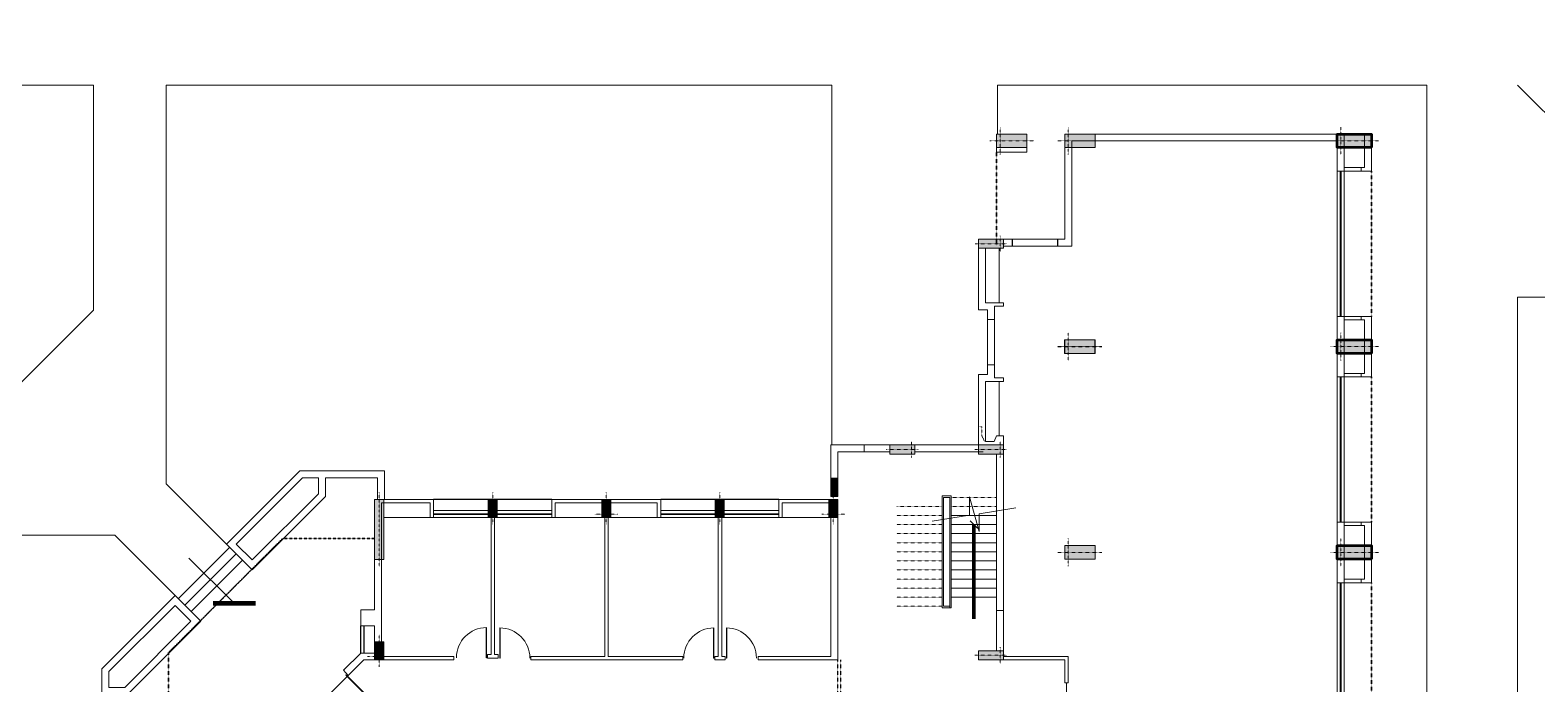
# Model space of a CAD drawing. Header units: inches. Extents: x 5542223 to 12533222, y 497239 to 5189502.
# Drawn here: x 7055711 to 7105477, y 2030305 to 2051906 of the extents above; entities that cross this region are included whole.
import ezdxf

# ---------------------------------------------------------------- set-up
doc = ezdxf.new("R2010")
doc.units = ezdxf.units.IN
doc.header["$MEASUREMENT"] = 0
for name, pattern in [('CENTER2', [1.125, 0.75, -0.125, 0.125, -0.125]), ('DASHED2', [0.375, 0.25, -0.125]), ('HIDDEN', [0.375, 0.25, -0.125]), ('HIDDEN2', [0.1875, 0.125, -0.0625])]:
    doc.linetypes.add(name, pattern=pattern)
doc.layers.get('0').update_dxf_attribs({"color": 1})
for name, color, linetype, lineweight in [('DOOR', 7, 'Continuous', 9), ('ELE', 7, 'Continuous', 13), ('Parapet', 253, 'Continuous', 9), ('S_COL', 7, 'Continuous', 9), ('S_COLFILL', 7, 'Continuous', 0), ('S_elev5', 253, 'Continuous', 25), ('S_Glass', 7, 'Continuous', 13), ('S_GRID', 7, 'CENTER2', 9), ('S_Projection', 8, 'HIDDEN2', 35), ('S_Railling', 7, 'Continuous', 13), ('s_stair', 253, 'Continuous', 15), ('S_WALL', 7, 'Continuous', 15), ('S_WinCill', 7, 'Continuous', 13), ('SchLandscape', 7, 'Continuous', 13), ('SchSteps', 9, 'Continuous', 18)]:
    doc.layers.add(name, color=color, linetype=linetype, lineweight=lineweight)
doc.layers.add('SiteGrid2', color=4, linetype='Continuous')
doc.styles.add('shweta', font='arial.ttf')
doc.dimstyles.new('nitin', dxfattribs={"dimscale": 0, "dimtxt": 500, "dimasz": 250, "dimexe": 100, "dimexo": 50, "dimgap": 1, "dimtad": 1, "dimdec": 1, "dimzin": 0, "dimdsep": 46, "dimtxsty": 'shweta', "dimblk": 'ARCHTICK', "dimcen": 250, "dimdle": 100, "dimclrd": 256, "dimclre": 256, "dimclrt": 256, "dimadec": 1, "dimazin": 0, "dimtfac": 1, "dimtdec": 1, "dimtmove": 2, "dimatfit": 3, "dimldrblk": 'ARCHTICK', "dimfxl": 1, "dimlwd": -1, "dimlwe": -1, "dimarcsym": 0})

# ---------------------------------------------------------------- blocks, each defined once
blk = doc.blocks.new('COL450X1000')
at = {"layer": 'S_COL', "ltscale": 15}
blk.add_hatch(color=256, dxfattribs=at).paths.add_polyline_path([(225, 885), (-225, 885), (-225, -115), (225, -115)])
blk.add_lwpolyline([(225, 885), (-225, 885), (-225, -115), (225, -115)], close=True, dxfattribs=at)
at = {"layer": 'S_GRID', "color": 6, "ltscale": 0.1}
for p, q in [((0, 1115), (0, -345)), ((-455, 0), (455, 0))]:
    blk.add_line(p, q, dxfattribs=at)
blk = doc.blocks.new('col 900')
at = {"layer": 'S_COL', "ltscale": 15}
blk.add_hatch(color=256, dxfattribs=at).paths.add_polyline_path([(-150, -715), (150, -715), (150, 115), (-150, 115)])
at = {"layer": 'S_COL', "color": 6, "linetype": 'CENTER2', "ltscale": 0.1}
for p, q in [((-265, 0), (265, 0)), ((0, 225), (0, -830))]:
    blk.add_line(p, q, dxfattribs=at)
at = {"layer": 'S_COL', "ltscale": 15}
blk.add_lwpolyline([(-150, -715), (150, -715), (150, 115), (-150, 115)], close=True, dxfattribs=at)
blk = doc.blocks.new('col450x2100')
at = {"layer": 'S_COL', "ltscale": 15}
blk.add_hatch(color=256, dxfattribs=at).paths.add_polyline_path([(992.5, 150), (992.5, -150), (-992.5, -150), (-992.5, 150)])
blk.add_lwpolyline([(992.5, 150), (992.5, -150), (-992.5, -150), (-992.5, 150)], close=True, dxfattribs=at)
at = {"layer": 'S_GRID', "ltscale": 0.1}
blk.add_line((1222.5, 0), (-1222.5, 0), dxfattribs=at)
blk = doc.blocks.new('COL 300x715')
at = {"layer": 'S_COL', "ltscale": 15}
blk.add_hatch(color=256, dxfattribs=at).paths.add_polyline_path([(485, 150), (-115, 150), (-115, -150), (485, -150)])
at = {"layer": 'S_COL', "color": 6, "linetype": 'CENTER2', "lineweight": 9, "ltscale": 0.1}
for p, q in [((-345, 0), (715, 0)), ((0, 380), (0, -380))]:
    blk.add_line(p, q, dxfattribs=at)
at = {"layer": 'S_COL', "ltscale": 15}
blk.add_lwpolyline([(485, 150), (-115, 150), (-115, -150), (485, -150)], close=True, dxfattribs=at)
blk = doc.blocks.new('Col1130x450')
at = {"layer": 'S_COL', "ltscale": 15}
blk.add_hatch(color=256, dxfattribs=at).paths.add_polyline_path([(-1015, 225), (115, 225), (115, -225), (-1015, -225)])
at = {"layer": 'S_COL', "color": 0, "lineweight": 50, "ltscale": 15}
blk.add_lwpolyline([(-1015, 225), (115, 225), (115, -225), (-1015, -225)], close=True, dxfattribs=at)
at = {"layer": 'S_GRID', "color": 6, "ltscale": 0.1}
for p, q in [((345, 0), (-1245, 0)), ((0, 455), (0, -455))]:
    blk.add_line(p, q, dxfattribs=at)
blk = doc.blocks.new('Door')
for p, q in [((0, 0.458), (0, 0.444)), ((0, 0.458), (0.917, 0.458)), ((0, 0.444), (0.917, 0.444))]:
    blk.add_line(p, q)
blk.add_arc((0, 0.458), 0.917, 270, 360)
blk = doc.blocks.new('SchSteps2')
at = {"layer": 'SchSteps', "ltscale": 0.1}
for p, q in [((2421, 4118), (0, 1697)), ((5219, 4118), (2421, 4118)), ((5219, 3174), (5219, 4118)), ((2516, 3888), (326, 1697)), ((3037, 3888), (2516, 3888)), ((3037, 3362), (3037, 3888)), ((4989, 3888), (3267, 3888)), ((3267, 3267), (3267, 3888)), ((4989, 3174), (4989, 3888)), ((849, 1174), (3037, 3362)), ((849, 849), (3267, 3267)), ((106, 1591), (-1591, -106)), ((0, 1697), (849, 849)), ((326, 1697), (849, 1174)), ((319, 1379), (-1378, -318)), ((531, 1167), (-1166, -530)), ((-4117, -2420), (-1697, 0)), ((-1697, 0), (-848, -848)), ((-3887, -2515), (-1697, -325)), ((-1697, -325), (-1173, -848)), ((-1173, -848), (-3361, -3036)), ((-848, -848), (-3266, -3266)), ((-4117, -5218), (-4117, -2420)), ((-3887, -3036), (-3887, -2515)), ((-3361, -3036), (-3887, -3036)), ((-3887, -4988), (-3887, -3266)), ((-3266, -3266), (-3887, -3266)), ((-3169, -5218), (-4117, -5218)), ((-3169, -4988), (-3887, -4988))]:
    blk.add_line(p, q, dxfattribs=at)
blk.add_leader([(259, -258), (-1239, 1239)], dimstyle='nitin', override={"dimscale": 1, "dimasz": 1000, "dimtad": 0}, dxfattribs=at)
blk = doc.blocks.new('ACA_SCT')
at = {"layer": 'S_COLFILL', "ltscale": 15}
blk.add_hatch(color=256, dxfattribs=at).paths.add_polyline_path([(7557, 31050), (7557, 31650), (7787, 31650), (7787, 31050)])
at = {"layer": 'DOOR', "ltscale": 15}
for p, q in [((5, 24888), (5, 23388)), ((23729, 25138), (25143, 23724))]:
    blk.add_line(p, q, dxfattribs=at)
at = {"layer": 'ELE', "ltscale": 15}
for p, q in [((9392, 30350), (7787, 30350)), ((13522, 30350), (15057, 30350)), ((16892, 30350), (15357, 30350)), ((21022, 30350), (22557, 30350))]:
    blk.add_line(p, q, dxfattribs=at)
at = {"layer": 'Parapet', "ltscale": 15}
for p, q in [((6687, 32750), (7787, 32750)), ((6687, 32520), (7557, 32520)), ((7557, 31650), (7557, 32520)), ((7787, 31650), (7787, 32750))]:
    blk.add_line(p, q, dxfattribs=at)
at = {"layer": 'S_COL', "ltscale": 15}
blk.add_line((-8938, 43025), (-10068, 43025), dxfattribs=at)
blk.add_lwpolyline([(7557, 31050), (7557, 31650), (7787, 31650), (7787, 31050)], close=True, dxfattribs=at)
at = {"layer": 'S_elev5', "ltscale": 15}
for p, q in [((286, 39320), (286, 39550)), ((286, 39320), (286, 39550)), ((1786, 39320), (1786, 39550)), ((9507, 30950), (13407, 30950)), ((17007, 30950), (20907, 30950)), ((23197, 25880), (23197, 26775)), ((23312, 25880), (23312, 26775))]:
    blk.add_line(p, q, dxfattribs=at)
at = {"layer": 'S_elev5', "linetype": 'HIDDEN', "ltscale": 0.5}
for p, q in [((7457, 24000), (7457, 25650)), ((7557, 24000), (7557, 25650))]:
    blk.add_line(p, q, dxfattribs=at)
at = {"layer": 'S_Glass'}
for p, q in [((-9073, 37000), (-9073, 41800)), ((-9033, 37000), (-9033, 41800)), ((-9073, 30200), (-9073, 35000)), ((-9033, 30200), (-9033, 35000)), ((-9073, 28200), (-9073, 25628)), ((-9033, 28200), (-9033, 25628)), ((-9073, 25628), (-9073, 23400)), ((-9033, 25628), (-9033, 23400))]:
    blk.add_line(p, q, dxfattribs=at)
at = {"layer": 'S_Glass', "ltscale": 15}
for p, q in [((11307, 30475), (9507, 30475)), ((11307, 30455), (9507, 30455)), ((11607, 30475), (13407, 30475)), ((11607, 30455), (13407, 30455)), ((18807, 30475), (17007, 30475)), ((18807, 30455), (17007, 30455)), ((19107, 30475), (20907, 30475)), ((19107, 30455), (20907, 30455))]:
    blk.add_line(p, q, dxfattribs=at)
at = {"layer": 'S_Projection'}
for p, q in [((2312, 42425), (2312, 39350)), ((-10068, 37000), (-10068, 41800)), ((-10068, 30200), (-10068, 35000)), ((22857, 29665), (25886, 29665)), ((25886, 29665), (29665, 25886)), ((-10068, 23400), (-10068, 28200)), ((29665, 22857), (29665, 25886))]:
    blk.add_line(p, q, dxfattribs=at)
at = {"layer": 'S_Railling', "ltscale": 15}
for p, q in [((2082, 27285), (2082, 32450)), ((2312, 27285), (2312, 32450)), ((4112, 31070), (3812, 31070)), ((3812, 31070), (3812, 30331)), ((4062, 31020), (3862, 31020)), ((3862, 31020), (3862, 30323)), ((4062, 27420), (4062, 31020)), ((4112, 27370), (4112, 31070)), ((3812, 30331), (3812, 27370)), ((3862, 30323), (3862, 27370)), ((3862, 27420), (4062, 27420)), ((2312, 27285), (2082, 27285)), ((3812, 27370), (3862, 27370)), ((4112, 27370), (3862, 27370))]:
    blk.add_line(p, q, dxfattribs=at)
blk.add_lwpolyline([(4439, 30230), (3205, 30429), (3205, 31034), (2884, 29888), (2884, 30480), (1673, 30675)], dxfattribs=at)
at = {"layer": 's_stair', "linetype": 'DASHED2', "ltscale": 0.4}
for p, q in [((2312, 31020), (3812, 31020)), ((2312, 30720), (3812, 30720)), ((5612, 30720), (4112, 30720)), ((4112, 30420), (5612, 30420)), ((4112, 30120), (5612, 30120)), ((4112, 29820), (5612, 29820)), ((4112, 29520), (5612, 29520)), ((4112, 29220), (5612, 29220)), ((4112, 28920), (5612, 28920)), ((4112, 28620), (5612, 28620)), ((4112, 28320), (5612, 28320)), ((4112, 28020), (5612, 28020)), ((4112, 27720), (5612, 27720)), ((4112, 27420), (5612, 27420))]:
    blk.add_line(p, q, dxfattribs=at)
at = {"layer": 's_stair', "ltscale": 15}
for p, q in [((2312, 30420), (3812, 30420)), ((2312, 30120), (3812, 30120)), ((2312, 29820), (3812, 29820)), ((2312, 29520), (3812, 29520)), ((2312, 29220), (3812, 29220)), ((2312, 28920), (3812, 28920)), ((2312, 28620), (3812, 28620)), ((2312, 28320), (3812, 28320)), ((2312, 28020), (3812, 28020)), ((2312, 27720), (3812, 27720))]:
    blk.add_line(p, q, dxfattribs=at)
at = {"layer": 'S_WALL'}
for p, q in [((-10068, 43025), (-10068, 41800)), ((-9838, 43025), (-9838, 41915)), ((-9168, 41800), (-9168, 43025)), ((-9168, 43025), (62, 43025)), ((62, 39550), (62, 43025)), ((62, 39550), (62, 43025)), ((-8938, 42795), (-168, 42795)), ((-168, 39320), (-168, 42795)), ((1312, 42425), (1312, 42575)), ((2312, 42425), (1312, 42425)), ((2312, 42575), (2312, 42425)), ((-9838, 41915), (-9723, 41915)), ((-9723, 41800), (-10068, 41800)), ((-8938, 41800), (-9168, 41800)), ((286, 39320), (-168, 39320)), ((286, 39550), (62, 39550)), ((286, 39550), (62, 39550)), ((286, 39320), (62, 39320)), ((286, 39550), (286, 39320)), ((286, 39550), (286, 39320)), ((286, 39550), (286, 39320)), ((286, 39550), (286, 39320)), ((2912, 39550), (1786, 39550)), ((1786, 39550), (1786, 39320)), ((2080, 39320), (1786, 39320)), ((-10068, 35000), (-10068, 37000)), ((-9723, 37000), (-10068, 37000)), ((-9838, 36885), (-9723, 36885)), ((-9838, 35115), (-9838, 36885)), ((-8938, 37000), (-9168, 37000)), ((-9168, 37000), (-9168, 35000)), ((-9723, 35000), (-10068, 35000)), ((-9838, 35115), (-9723, 35115)), ((-8938, 35000), (-9168, 35000)), ((-10068, 28200), (-10068, 30200)), ((-9723, 30200), (-10068, 30200)), ((-9838, 30085), (-9723, 30085)), ((-9838, 28315), (-9838, 30085)), ((-8938, 30200), (-9168, 30200)), ((-9168, 30200), (-9168, 28200)), ((-9723, 28200), (-10068, 28200)), ((-9838, 28315), (-9723, 28315)), ((-8938, 28200), (-9168, 28200)), ((-53, 25765), (-53, 24888)), ((62, 25650), (62, 24888)), ((-53, 24888), (62, 24888))]:
    blk.add_line(p, q, dxfattribs=at)
at = {"layer": 'S_WALL', "ltscale": 0.5}
for p, q in [((-8938, 41800), (-8938, 43025)), ((-8938, 37000), (-8938, 35000)), ((-8938, 30200), (-8938, 28200))]:
    blk.add_line(p, q, dxfattribs=at)
at = {"layer": 'S_WALL', "ltscale": 15}
for p, q in [((-9723, 41915), (-9723, 41800)), ((2912, 39250), (2912, 39550)), ((2912, 39250), (2082, 39250)), ((2682, 39250), (2682, 37450)), ((2912, 38950), (2912, 39250)), ((2912, 38950), (2912, 37220)), ((2082, 37450), (2612, 37450)), ((2082, 37450), (2082, 37335)), ((2082, 37335), (2382, 37335)), ((2382, 37335), (2382, 36900)), ((2682, 37450), (2612, 37450)), ((-9723, 36885), (-9723, 37000)), ((2612, 36900), (2382, 36900)), ((2612, 37220), (2612, 36900)), ((2912, 37220), (2612, 37220)), ((2612, 35400), (2382, 35400)), ((2382, 35400), (2382, 34965)), ((2612, 35400), (2612, 35080)), ((-9723, 35115), (-9723, 35000)), ((2082, 34965), (2382, 34965)), ((2082, 34850), (2082, 34965)), ((2082, 34850), (2612, 34850)), ((2612, 34850), (2382, 34850)), ((2912, 35080), (2612, 35080)), ((2682, 34850), (2612, 34850)), ((2682, 32865), (2682, 34850)), ((2912, 32750), (2912, 35080)), ((2082, 33050), (2312, 33050)), ((2082, 33050), (2082, 32750)), ((2312, 33050), (2397, 32865)), ((2397, 32865), (2682, 32865)), ((2082, 25950), (2082, 32450)), ((2312, 25950), (2312, 32450)), ((2762, 32750), (5012, 32750)), ((2762, 32520), (5012, 32520)), ((6687, 32750), (5842, 32750)), ((6687, 32520), (5842, 32520)), ((6687, 32520), (6687, 32750)), ((7557, 31165), (7787, 31165)), ((7557, 30950), (9507, 30950)), ((9507, 30350), (9507, 30950)), ((17007, 30950), (13407, 30950)), ((13407, 30350), (13407, 30950)), ((17007, 30350), (17007, 30950)), ((22857, 30950), (20907, 30950)), ((20907, 30350), (20907, 30950)), ((22857, 30950), (22857, 27305)), ((7787, 30835), (9392, 30835)), ((9392, 30350), (9392, 30835)), ((11393, 30750), (11393, 25765)), ((11508, 30750), (11508, 25765)), ((13522, 30350), (13522, 30835)), ((15057, 30835), (13522, 30835)), ((15143, 30750), (15143, 25765)), ((15172, 30835), (16892, 30835)), ((15258, 30750), (15258, 25765)), ((16892, 30350), (16892, 30835)), ((18893, 30808), (18893, 25823)), ((19008, 30808), (19008, 25823)), ((21022, 30350), (21022, 30835)), ((22627, 30835), (21022, 30835)), ((22627, 30835), (22627, 25765)), ((-9723, 30085), (-9723, 30200)), ((7557, 30350), (7557, 25650)), ((7787, 30350), (7787, 25765)), ((9507, 30350), (9392, 30350)), ((13407, 30350), (13522, 30350)), ((17007, 30350), (16892, 30350)), ((20907, 30350), (21022, 30350)), ((-9723, 28315), (-9723, 28200)), ((22857, 27305), (23312, 27305)), ((23312, 27305), (23312, 26775)), ((22857, 26775), (22857, 25880)), ((23312, 26775), (22857, 26775)), ((2082, 25765), (-53, 25765)), ((2082, 25650), (62, 25650)), ((7557, 25650), (10192, 25650)), ((7787, 25765), (10192, 25765)), ((10192, 25765), (10192, 25650)), ((11393, 25765), (11278, 25765)), ((11278, 25765), (11278, 25650)), ((11278, 25650), (11623, 25650)), ((11508, 25765), (11623, 25765)), ((11623, 25765), (11623, 25650)), ((12675, 25765), (12675, 25650)), ((12675, 25765), (15143, 25765)), ((12675, 25650), (17692, 25650)), ((15258, 25765), (17692, 25765)), ((17692, 25765), (17692, 25650)), ((18893, 25823), (18778, 25823)), ((18778, 25823), (18778, 25708)), ((18778, 25708), (19123, 25708)), ((19008, 25823), (19123, 25823)), ((19123, 25823), (19123, 25708)), ((20237, 25765), (20237, 25650)), ((20237, 25765), (22627, 25765)), ((20237, 25650), (23214, 25650)), ((22862, 25875), (23317, 25875)), ((23728, 25137), (23214, 25650)), ((23887, 25306), (23317, 25875)), ((23887, 25306), (23728, 25137))]:
    blk.add_line(p, q, dxfattribs=at)
at = {"layer": 'S_WALL', "linetype": 'HIDDEN2', "lineweight": 18, "ltscale": 0.3}
for p, q in [((2797, 33350), (2797, 33050)), ((2797, 33350), (2912, 33350)), ((2797, 33050), (2712, 32865))]:
    blk.add_line(p, q, dxfattribs=at)
at = {"layer": 'S_WinCill', "ltscale": 15}
for p, q in [((-9723, 41915), (-9168, 41915)), ((-9168, 41800), (-9723, 41800)), ((286, 39550), (1786, 39550)), ((286, 39550), (1786, 39550)), ((1786, 39320), (286, 39320)), ((1786, 39320), (286, 39320)), ((2232, 39250), (2232, 37450)), ((-9168, 37000), (-9723, 37000)), ((-9723, 36885), (-9168, 36885)), ((2382, 35400), (2382, 36900)), ((2612, 35400), (2612, 36900)), ((-9723, 35115), (-9168, 35115)), ((-9168, 35000), (-9723, 35000)), ((2232, 33050), (2232, 34850)), ((11307, 30580), (9507, 30580)), ((11607, 30580), (13407, 30580)), ((18807, 30580), (17007, 30580)), ((19107, 30580), (20907, 30580)), ((-9168, 30200), (-9723, 30200)), ((-9723, 30085), (-9168, 30085)), ((11307, 30350), (9507, 30350)), ((11607, 30350), (13407, 30350)), ((18807, 30350), (17007, 30350)), ((19107, 30350), (20907, 30350)), ((-9723, 28315), (-9168, 28315)), ((-9168, 28200), (-9723, 28200))]:
    blk.add_line(p, q, dxfattribs=at)
at = {"layer": 'S_WinCill'}
for p, q in [((-9168, 41800), (-9168, 37000)), ((-8938, 37000), (-8938, 41800)), ((-9168, 35000), (-9168, 30200)), ((-8938, 30200), (-8938, 35000)), ((-9168, 28200), (-9168, 25628)), ((-8938, 28200), (-8938, 25628)), ((-9168, 25628), (-9168, 23400)), ((-8938, 25628), (-8938, 23400))]:
    blk.add_line(p, q, dxfattribs=at)
at = {"layer": 'DOOR', "ltscale": 15}
for p, xscale, yscale, zscale, rotation in [((10743, 25711), -1083.151694658445, 1083.15169465798, 1083.151694657914, 270.0000000014533), ((12147, 25711), 1083.151694658445, 1083.15169465798, 1083.151694657914, 89.99999999854671), ((18226, 25711), -1083.151694658445, 1083.15169465798, 1083.151694657914, 270.0000000014533), ((19656, 25722), 1083.151694658445, 1083.15169465798, 1083.151694657914, 89.99999999854671), ((24137, 24811), -1047.600000000688, 1047.600000000093, 1047.6, 45.00000000181886)]:
    blk.add_blockref('Door', p, dxfattribs=dict(at, xscale=xscale, yscale=yscale, zscale=zscale, rotation=rotation))
at = {"layer": 'S_COL', "xscale": -1}
for name, p, rotation in [('Col1130x450', (-9053, 42800), 180), ('COL450X1000', (-53, 42800), 90), ('COL450X1000', (2197, 42800), 90), ('COL450X1000', (-53, 36000), 90), ('COL450X1000', (-48, 35995), 90), ('col450x2100', (22707, 29958), 270), ('COL450X1000', (-53, 29200), 90)]:
    blk.add_blockref(name, p, dxfattribs=dict(at, rotation=rotation))
at = {"layer": 'S_COL', "rotation": 90}
for name, p in [('col 900', (2195, 39400)), ('col 900', (2197, 32600)), ('col 900', (5127, 32600)), ('COL 300x715', (7707, 30465)), ('COL 300x715', (11457, 30465)), ('COL 300x715', (15207, 30465)), ('COL 300x715', (18957, 30465)), ('COL 300x715', (22707, 25765)), ('col 900', (2197, 25800))]:
    blk.add_blockref(name, p, dxfattribs=at)
at = {"layer": 'S_COL', "ltscale": 15, "xscale": -1, "rotation": 180}
for p in [(-9053, 36000), (-9053, 29200)]:
    blk.add_blockref('Col1130x450', p, dxfattribs=at)
at = {"layer": 'S_Railling', "ltscale": 15}
blk.add_leader([(3062, 30120), (3062, 27010)], dimstyle='nitin', override={"dimscale": 1, "dimlwd": 65534}, dxfattribs=at)

msp = doc.modelspace()

# ---------------------------------------------------------------- linework, layer by layer
msp.add_circle((6864263.374, 1819279.277), 1322040.52)
at = {"layer": 'SchLandscape', "ltscale": 0.1}
for points in [[(7052765.901, 2037619.553), (7045337.133, 2037619.553), (7045337.133, 2045048.322), (7050376.011, 2050087.199), (7057804.779, 2050087.199), (7057804.779, 2042658.431), (7052765.901, 2037619.553)], [(7087663.654, 2048474.007), (7087663.654, 2050087.199), (7101837.133, 2050087.199), (7101837.133, 2000587.199), (7100337.133, 2000587.199), (7094837.133, 1995087.199), (7094837.133, 1993587.199), (7046175.732, 1993587.199), (7046175.732, 1995381.061), (7046950.529, 1995380.882)], [(7082188.661, 2038199.017), (7082189.508, 2050087.199), (7060204.779, 2050087.199), (7060204.779, 2036912.855), (7062195.632, 2034922.002)], [(7104837.133, 2043087.199), (7106337.133, 2043087.199), (7108556.803, 2045306.869), (7114710.235, 2039153.438)], [(7104837.133, 2000587.199), (7104837.133, 2043087.199)], [(7046950.513, 2007760.892), (7045337.523, 2007760.892), (7045337.133, 2035219.553), (7058511.477, 2035219.553), (7060502.33, 2033228.7)]]:
    msp.add_lwpolyline(points, dxfattribs=at)
at = {"layer": 'SiteGrid2'}
msp.add_line((7104837.133, 2050087.199), (7161337.133, 1993587.199), dxfattribs=at)

# ---------------------------------------------------------------- block references
at = {"layer": 'S_WALL', "xscale": -1}
msp.add_blockref('ACA_SCT', (7089945.52, 2005448.482), dxfattribs=at)
at = {"layer": 'SchSteps', "ltscale": 0.1}
msp.add_blockref('SchSteps2', (7062195.212, 2033224.526), dxfattribs=at)

doc.saveas('drawing.dxf')
